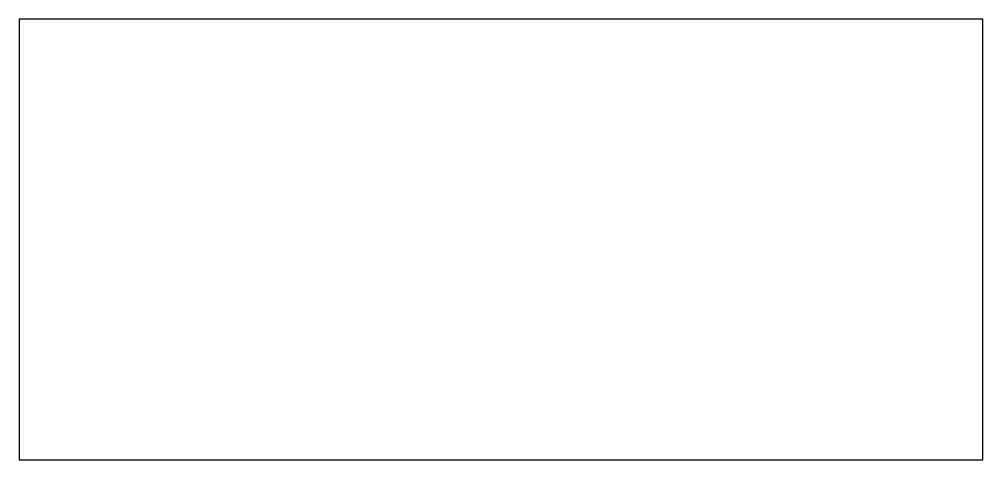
# Model space of a CAD drawing. Extents: x 0 to 26, y 0 to 11.9.
import ezdxf

# ---------------------------------------------------------------- set-up
doc = ezdxf.new("R2010")
doc.units = 0
doc.layers.add('PanelRout', color=1, linetype='CONTINUOUS')

msp = doc.modelspace()

# ---------------------------------------------------------------- linework, layer by layer
at = {"layer": 'PanelRout'}
msp.add_lwpolyline([(0, 11.875), (0, 0), (26, 0), (26, 11.875)], close=True, dxfattribs=at)

doc.saveas('drawing.dxf')
